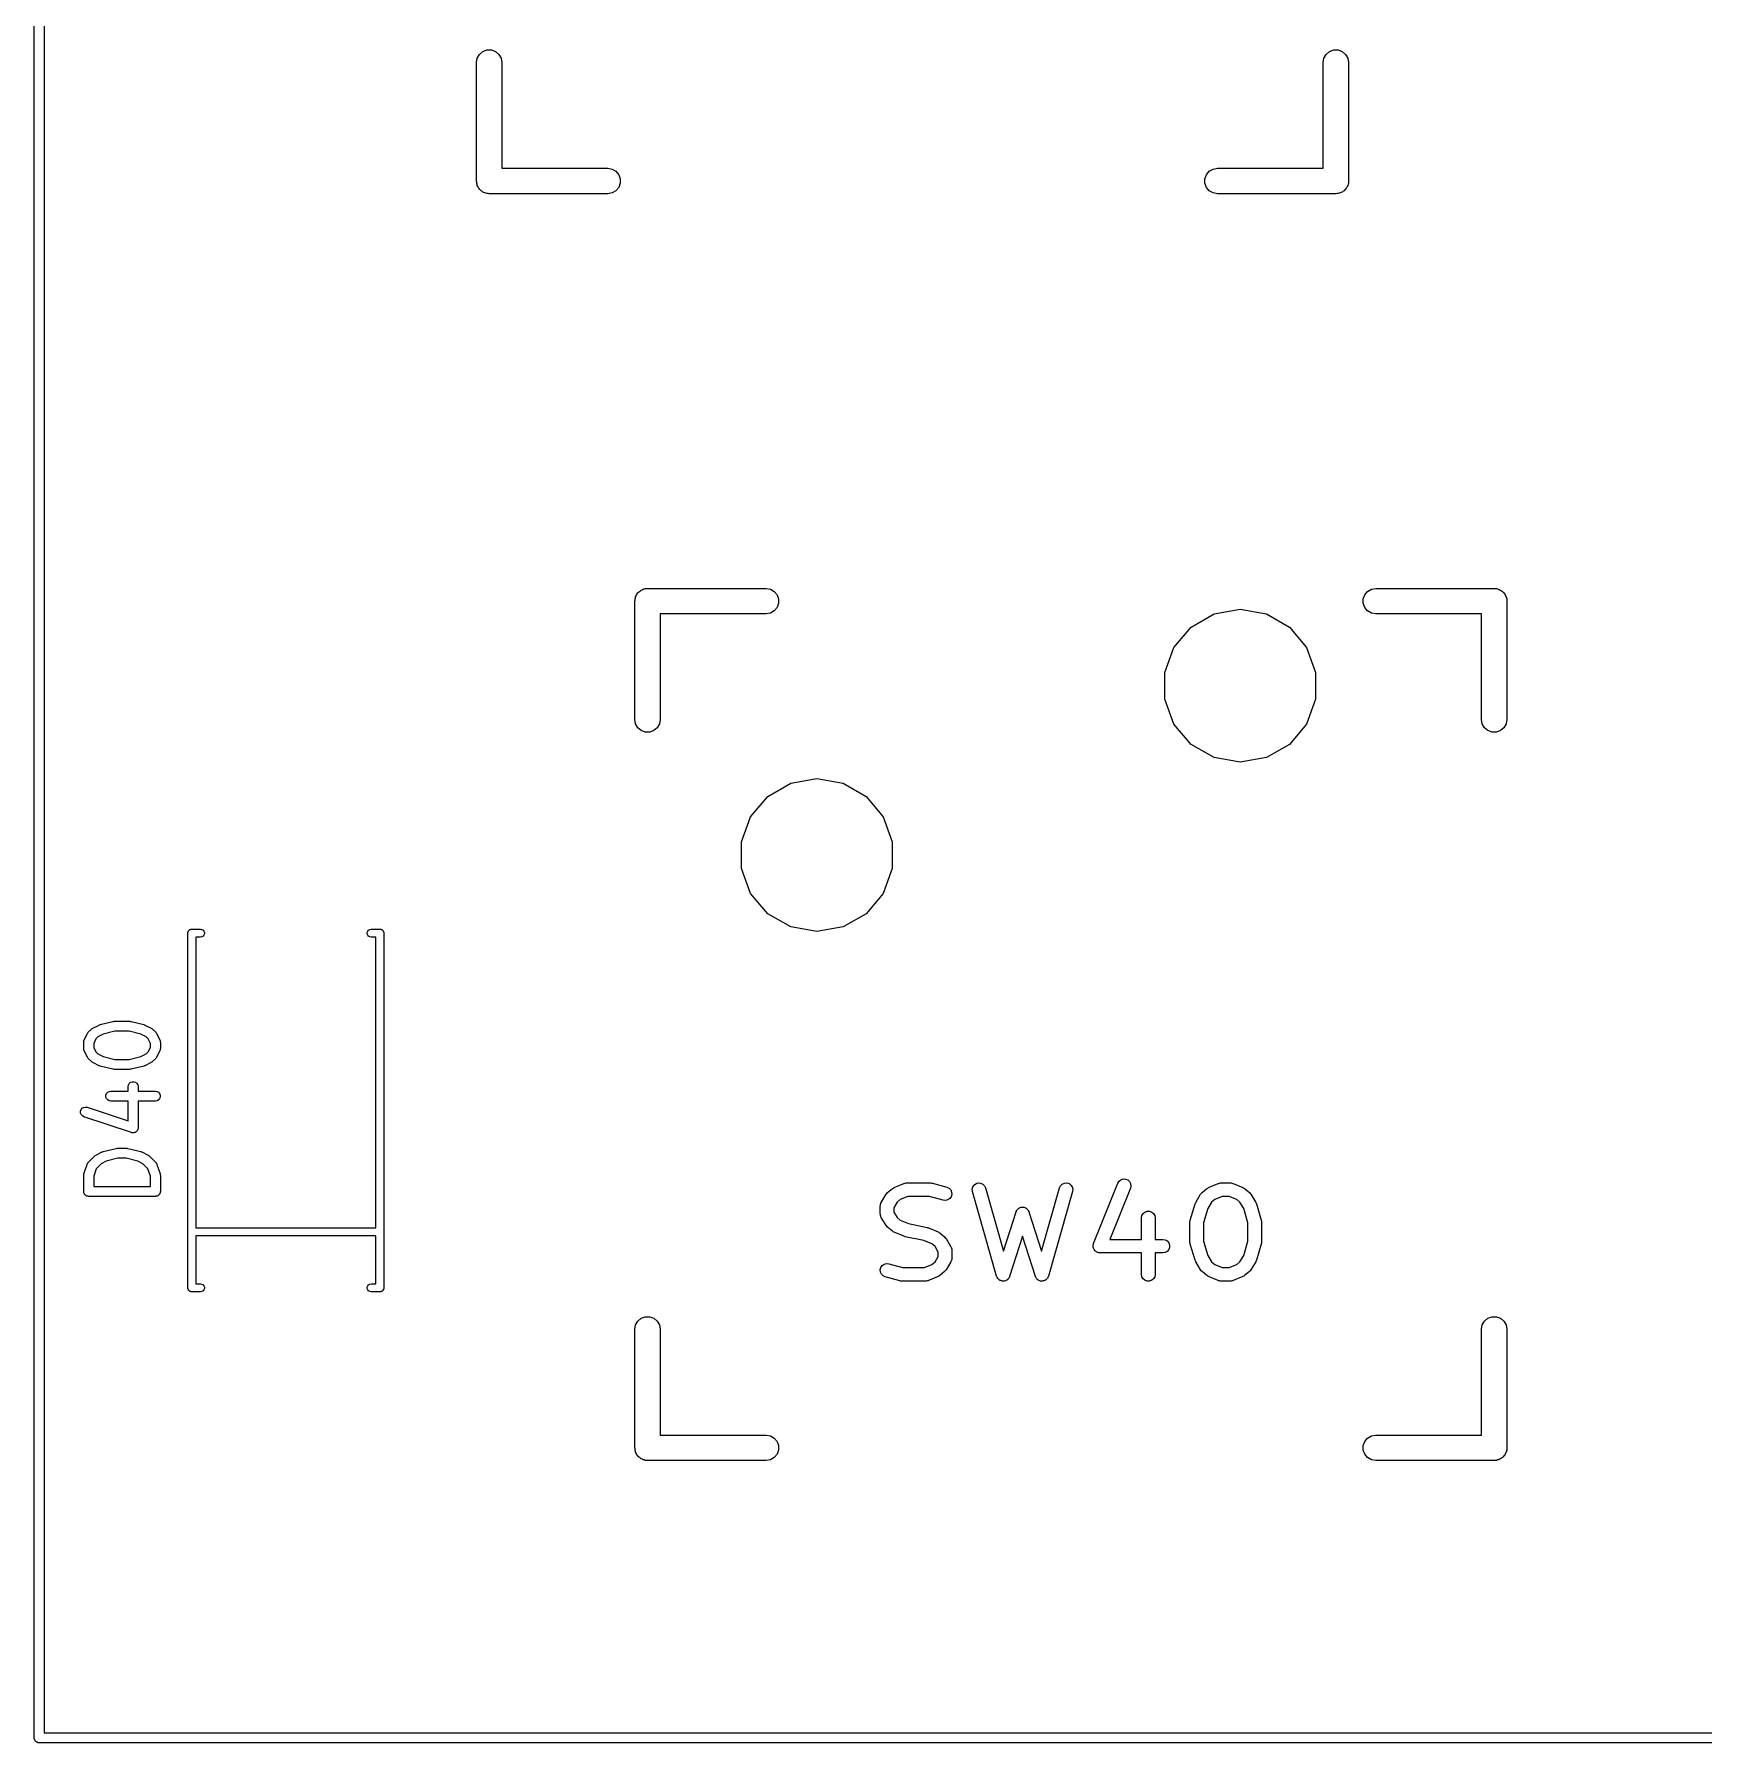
# Model space of a CAD drawing. Header units: millimetres. Extents: x 37 to 156, y -137 to -19.
# Drawn here: x 36.83 to 61.87, y -136.78 to -111.15 of the extents above; entities that cross this region are included whole.
import ezdxf

# ---------------------------------------------------------------- set-up
doc = ezdxf.new("R2010")
doc.units = ezdxf.units.MM
doc.layers.add('BLACK', color=7, linetype='Continuous')

# ---------------------------------------------------------------- blocks, each defined once
blk = doc.blocks.new('hhskb2-F.SilkS')
at = {"layer": 'BLACK'}
for p, q in [((43.471, -111.507), (43.5041, -111.45)), ((43.5041, -111.45), (43.5547, -111.407)), ((43.5547, -111.407), (43.6169, -111.384)), ((43.6169, -111.384), (43.6831, -111.384)), ((43.6831, -111.384), (43.7452, -111.407)), ((43.7452, -111.407), (43.7959, -111.45)), ((43.7959, -111.45), (43.829, -111.507)), ((56.171, -111.507), (56.2041, -111.45)), ((56.2041, -111.45), (56.2547, -111.407)), ((56.2547, -111.407), (56.3169, -111.384)), ((56.3169, -111.384), (56.3831, -111.384)), ((56.3831, -111.384), (56.4452, -111.407)), ((56.4452, -111.407), (56.4959, -111.45)), ((56.4959, -111.45), (56.529, -111.507)), ((43.4595, -111.572), (43.471, -111.507)), ((43.4595, -113.35), (43.4595, -111.572)), ((43.829, -111.507), (43.8405, -111.572)), ((43.8405, -111.572), (43.8405, -113.159)), ((56.1595, -111.572), (56.171, -111.507)), ((56.1595, -113.159), (56.1595, -111.572)), ((56.529, -111.507), (56.5405, -111.572)), ((56.5405, -111.572), (56.5405, -113.35)), ((43.8405, -113.159), (45.428, -113.159)), ((45.428, -113.159), (45.4932, -113.171)), ((45.4932, -113.171), (45.5505, -113.204)), ((45.5505, -113.204), (45.593, -113.255)), ((45.593, -113.255), (45.6156, -113.317)), ((54.3844, -113.317), (54.407, -113.255)), ((54.407, -113.255), (54.4495, -113.204)), ((54.4495, -113.204), (54.5068, -113.171)), ((54.5068, -113.171), (54.572, -113.159)), ((54.572, -113.159), (56.1595, -113.159)), ((43.4624, -113.366), (43.4595, -113.35)), ((43.4624, -113.383), (43.4624, -113.366)), ((43.4681, -113.399), (43.4624, -113.383)), ((43.471, -113.415), (43.4681, -113.399)), ((43.4793, -113.43), (43.471, -113.415)), ((43.485, -113.445), (43.4793, -113.43)), ((43.4957, -113.458), (43.485, -113.445)), ((43.5041, -113.472), (43.4957, -113.458)), ((43.5168, -113.483), (43.5041, -113.472)), ((43.5275, -113.496), (43.5168, -113.483)), ((43.542, -113.504), (43.5275, -113.496)), ((43.5547, -113.515), (43.542, -113.504)), ((43.5704, -113.521), (43.5547, -113.515)), ((43.5848, -113.529), (43.5704, -113.521)), ((43.6013, -113.532), (43.5848, -113.529)), ((43.6169, -113.538), (43.6013, -113.532)), ((45.4932, -113.529), (45.428, -113.54)), ((45.5505, -113.496), (45.4932, -113.529)), ((45.593, -113.445), (45.5505, -113.496)), ((45.6156, -113.383), (45.593, -113.445)), ((45.6156, -113.317), (45.6156, -113.383)), ((54.3844, -113.383), (54.3844, -113.317)), ((54.407, -113.445), (54.3844, -113.383)), ((54.4495, -113.496), (54.407, -113.445)), ((54.5068, -113.529), (54.4495, -113.496)), ((54.572, -113.54), (54.5068, -113.529)), ((56.3987, -113.532), (56.3831, -113.538)), ((56.4152, -113.529), (56.3987, -113.532)), ((56.4296, -113.521), (56.4152, -113.529)), ((56.4452, -113.515), (56.4296, -113.521)), ((56.458, -113.504), (56.4452, -113.515)), ((56.4725, -113.496), (56.458, -113.504)), ((56.4832, -113.483), (56.4725, -113.496)), ((56.4959, -113.472), (56.4832, -113.483)), ((56.5043, -113.458), (56.4959, -113.472)), ((56.515, -113.445), (56.5043, -113.458)), ((56.5207, -113.43), (56.515, -113.445)), ((56.529, -113.415), (56.5207, -113.43)), ((56.5319, -113.399), (56.529, -113.415)), ((56.5376, -113.383), (56.5319, -113.399)), ((56.5405, -113.35), (56.5376, -113.366)), ((56.5376, -113.366), (56.5376, -113.383)), ((43.6336, -113.538), (43.6169, -113.538)), ((43.65, -113.54), (43.6336, -113.538)), ((45.428, -113.54), (43.65, -113.54)), ((56.35, -113.54), (54.572, -113.54)), ((56.3664, -113.538), (56.35, -113.54)), ((56.3831, -113.538), (56.3664, -113.538)), ((45.8345, -119.65), (45.8374, -119.634)), ((45.8345, -121.428), (45.8345, -119.65)), ((45.8374, -119.617), (45.8431, -119.601)), ((45.8374, -119.634), (45.8374, -119.617)), ((45.8431, -119.601), (45.846, -119.585)), ((45.846, -119.585), (45.8543, -119.57)), ((45.8543, -119.57), (45.86, -119.555)), ((45.86, -119.555), (45.8707, -119.542)), ((45.8707, -119.542), (45.8791, -119.528)), ((45.8791, -119.528), (45.8918, -119.517)), ((45.8918, -119.517), (45.9025, -119.504)), ((45.9025, -119.504), (45.917, -119.496)), ((45.917, -119.496), (45.9297, -119.485)), ((45.9297, -119.485), (45.9454, -119.479)), ((45.9454, -119.479), (45.9598, -119.471)), ((45.9598, -119.471), (45.9763, -119.468)), ((45.9763, -119.468), (45.9919, -119.462)), ((45.9919, -119.462), (46.0086, -119.462)), ((46.0086, -119.462), (46.025, -119.459)), ((46.025, -119.459), (47.803, -119.459)), ((47.803, -119.459), (47.8682, -119.471)), ((47.8682, -119.471), (47.9255, -119.504)), ((47.9255, -119.504), (47.968, -119.555)), ((47.968, -119.555), (47.9906, -119.617)), ((47.9906, -119.617), (47.9906, -119.683)), ((56.7594, -119.617), (56.782, -119.555)), ((56.7594, -119.683), (56.7594, -119.617)), ((56.782, -119.555), (56.8245, -119.504)), ((56.8245, -119.504), (56.8818, -119.471)), ((56.8818, -119.471), (56.947, -119.459)), ((56.947, -119.459), (58.725, -119.459)), ((58.725, -119.459), (58.7414, -119.462)), ((58.7414, -119.462), (58.7581, -119.462)), ((58.7581, -119.462), (58.7737, -119.468)), ((58.7737, -119.468), (58.7902, -119.471)), ((58.7902, -119.471), (58.8046, -119.479)), ((58.8046, -119.479), (58.8202, -119.485)), ((58.8202, -119.485), (58.833, -119.496)), ((58.833, -119.496), (58.8475, -119.504)), ((58.8475, -119.504), (58.8582, -119.517)), ((58.8582, -119.517), (58.8709, -119.528)), ((58.8709, -119.528), (58.8793, -119.542)), ((58.8793, -119.542), (58.89, -119.555)), ((58.89, -119.555), (58.8957, -119.57)), ((58.8957, -119.57), (58.904, -119.585)), ((58.904, -119.585), (58.9069, -119.601)), ((58.9069, -119.601), (58.9126, -119.617)), ((58.9126, -119.617), (58.9126, -119.634)), ((58.9126, -119.634), (58.9155, -119.65)), ((58.9155, -119.65), (58.9155, -121.428)), ((47.803, -119.84), (46.2155, -119.84)), ((46.2155, -119.84), (46.2155, -121.428)), ((47.8682, -119.829), (47.803, -119.84)), ((47.9255, -119.796), (47.8682, -119.829)), ((47.968, -119.745), (47.9255, -119.796)), ((47.9906, -119.683), (47.968, -119.745)), ((54.1775, -120.041), (54.5226, -119.842)), ((54.5226, -119.842), (54.915, -119.773)), ((54.915, -119.773), (55.3074, -119.842)), ((55.3074, -119.842), (55.6525, -120.041)), ((56.782, -119.745), (56.7594, -119.683)), ((56.8245, -119.796), (56.782, -119.745)), ((56.8818, -119.829), (56.8245, -119.796)), ((56.947, -119.84), (56.8818, -119.829)), ((58.5345, -119.84), (56.947, -119.84)), ((58.5345, -121.428), (58.5345, -119.84)), ((53.9214, -120.346), (54.1775, -120.041)), ((55.6525, -120.041), (55.9086, -120.346)), ((53.7851, -120.721), (53.9214, -120.346)), ((55.9086, -120.346), (56.0449, -120.721)), ((53.7851, -121.119), (53.7851, -120.721)), ((56.0449, -120.721), (56.0449, -121.119)), ((53.9214, -121.494), (53.7851, -121.119)), ((56.0449, -121.119), (55.9086, -121.494)), ((45.846, -121.493), (45.8345, -121.428)), ((46.2155, -121.428), (46.204, -121.493)), ((58.546, -121.493), (58.5345, -121.428)), ((58.9155, -121.428), (58.904, -121.493)), ((45.8791, -121.55), (45.846, -121.493)), ((45.9297, -121.593), (45.8791, -121.55)), ((45.9919, -121.616), (45.9297, -121.593)), ((46.0581, -121.616), (45.9919, -121.616)), ((46.1202, -121.593), (46.0581, -121.616)), ((46.1709, -121.55), (46.1202, -121.593)), ((46.204, -121.493), (46.1709, -121.55)), ((54.1775, -121.799), (53.9214, -121.494)), ((55.9086, -121.494), (55.6525, -121.799)), ((58.5791, -121.55), (58.546, -121.493)), ((58.6297, -121.593), (58.5791, -121.55)), ((58.6919, -121.616), (58.6297, -121.593)), ((58.7581, -121.616), (58.6919, -121.616)), ((58.8202, -121.593), (58.7581, -121.616)), ((58.8709, -121.55), (58.8202, -121.593)), ((58.904, -121.493), (58.8709, -121.55)), ((54.5226, -121.998), (54.1775, -121.799)), ((55.6525, -121.799), (55.3074, -121.998)), ((54.915, -122.067), (54.5226, -121.998)), ((55.3074, -121.998), (54.915, -122.067)), ((47.8275, -122.581), (48.1726, -122.382)), ((48.1726, -122.382), (48.565, -122.313)), ((48.565, -122.313), (48.9574, -122.382)), ((48.9574, -122.382), (49.3025, -122.581)), ((47.5714, -122.886), (47.8275, -122.581)), ((49.3025, -122.581), (49.5586, -122.886)), ((47.4351, -123.261), (47.5714, -122.886)), ((49.5586, -122.886), (49.6949, -123.261)), ((47.4351, -123.659), (47.4351, -123.261)), ((49.6949, -123.261), (49.6949, -123.659)), ((47.5714, -124.034), (47.4351, -123.659)), ((49.6949, -123.659), (49.5586, -124.034)), ((47.8275, -124.339), (47.5714, -124.034)), ((49.5586, -124.034), (49.3025, -124.339)), ((48.1726, -124.538), (47.8275, -124.339)), ((48.565, -124.607), (48.1726, -124.538)), ((48.9574, -124.538), (48.565, -124.607)), ((49.3025, -124.339), (48.9574, -124.538)), ((39.13, -124.63), (39.1309, -124.625)), ((39.13, -129.95), (39.13, -124.63)), ((39.1309, -124.62), (39.1327, -124.615)), ((39.1309, -124.625), (39.1309, -124.62)), ((39.1327, -124.615), (39.1336, -124.609)), ((39.1336, -124.609), (39.1362, -124.605)), ((39.1362, -124.605), (39.138, -124.6)), ((39.138, -124.6), (39.1414, -124.596)), ((39.1414, -124.596), (39.144, -124.591)), ((39.144, -124.591), (39.1481, -124.588)), ((39.1481, -124.588), (39.1514, -124.584)), ((39.1514, -124.584), (39.156, -124.581)), ((39.156, -124.581), (39.16, -124.578)), ((39.16, -124.578), (39.1649, -124.576)), ((39.1649, -124.576), (39.1695, -124.574)), ((39.1695, -124.574), (39.1747, -124.573)), ((39.1747, -124.573), (39.1796, -124.571)), ((39.1796, -124.571), (39.1848, -124.571)), ((39.1848, -124.571), (39.19, -124.57)), ((39.19, -124.57), (39.32, -124.57)), ((39.32, -124.69), (39.25, -124.69)), ((39.25, -124.69), (39.25, -129.05)), ((39.32, -124.57), (39.3405, -124.574)), ((39.3405, -124.686), (39.32, -124.69)), ((39.3405, -124.574), (39.3586, -124.584)), ((39.3586, -124.676), (39.3405, -124.686)), ((39.3586, -124.584), (39.372, -124.6)), ((39.372, -124.66), (39.3586, -124.676)), ((39.372, -124.6), (39.3791, -124.62)), ((39.3791, -124.64), (39.372, -124.66)), ((39.3791, -124.62), (39.3791, -124.64)), ((41.8209, -124.62), (41.828, -124.6)), ((41.8209, -124.64), (41.8209, -124.62)), ((41.828, -124.66), (41.8209, -124.64)), ((41.828, -124.6), (41.8414, -124.584)), ((41.8414, -124.676), (41.828, -124.66)), ((41.8414, -124.584), (41.8595, -124.574)), ((41.8595, -124.686), (41.8414, -124.676)), ((41.8595, -124.574), (41.88, -124.57)), ((41.88, -124.69), (41.8595, -124.686)), ((41.88, -124.57), (42.01, -124.57)), ((41.95, -124.69), (41.88, -124.69)), ((41.95, -129.05), (41.95, -124.69)), ((42.01, -124.57), (42.0152, -124.571)), ((42.0152, -124.571), (42.0204, -124.571)), ((42.0204, -124.571), (42.0253, -124.573)), ((42.0253, -124.573), (42.0305, -124.574)), ((42.0305, -124.574), (42.0351, -124.576)), ((42.0351, -124.576), (42.04, -124.578)), ((42.04, -124.578), (42.044, -124.581)), ((42.044, -124.581), (42.0486, -124.584)), ((42.0486, -124.584), (42.0519, -124.588)), ((42.0519, -124.588), (42.056, -124.591)), ((42.056, -124.591), (42.0586, -124.596)), ((42.0586, -124.596), (42.062, -124.6)), ((42.062, -124.6), (42.0638, -124.605)), ((42.0638, -124.605), (42.0664, -124.609)), ((42.0664, -124.609), (42.0673, -124.615)), ((42.0673, -124.615), (42.0691, -124.62)), ((42.0691, -124.62), (42.0691, -124.625)), ((42.0691, -124.625), (42.07, -124.63)), ((42.07, -124.63), (42.07, -129.95)), ((37.637, -126.118), (37.6846, -126.07)), ((37.6846, -126.07), (37.6944, -126.063)), ((37.6944, -126.063), (37.7041, -126.056)), ((37.7041, -126.056), (37.7993, -126.009)), ((37.7993, -126.009), (37.8072, -126.006)), ((37.8072, -126.006), (37.8147, -126.003)), ((37.8147, -126.003), (38.0051, -125.955)), ((38.0051, -125.955), (38.0143, -125.955)), ((38.0143, -125.955), (38.0233, -125.953)), ((38.0233, -125.953), (38.2614, -125.953)), ((38.2614, -125.953), (38.2705, -125.955)), ((38.2705, -125.955), (38.2796, -125.955)), ((38.2796, -125.955), (38.4701, -126.003)), ((38.4701, -126.003), (38.4776, -126.006)), ((38.4776, -126.006), (38.4854, -126.009)), ((38.4854, -126.009), (38.5807, -126.056)), ((38.5807, -126.056), (38.5903, -126.063)), ((38.5903, -126.063), (38.6002, -126.07)), ((38.6002, -126.07), (38.6478, -126.118)), ((37.5674, -126.266), (37.5681, -126.262)), ((37.5674, -126.361), (37.5674, -126.266)), ((37.5679, -126.258), (37.5704, -126.249)), ((37.5681, -126.262), (37.5679, -126.258)), ((37.5704, -126.249), (37.5719, -126.241)), ((37.5719, -126.241), (37.5741, -126.237)), ((37.5741, -126.237), (37.5753, -126.233)), ((37.5753, -126.233), (37.6229, -126.137)), ((37.6229, -126.137), (37.6301, -126.128)), ((37.6301, -126.128), (37.637, -126.118)), ((37.7516, -126.215), (37.7174, -126.284)), ((37.7174, -126.284), (37.7174, -126.344)), ((37.7174, -126.344), (37.7516, -126.412)), ((37.782, -126.185), (37.7516, -126.215)), ((37.859, -126.146), (37.782, -126.185)), ((38.0326, -126.103), (37.859, -126.146)), ((38.2522, -126.103), (38.0326, -126.103)), ((38.4257, -126.146), (38.2522, -126.103)), ((38.5027, -126.185), (38.4257, -126.146)), ((38.5331, -126.215), (38.5027, -126.185)), ((38.5674, -126.284), (38.5331, -126.215)), ((38.5331, -126.412), (38.5674, -126.344)), ((38.5674, -126.344), (38.5674, -126.284)), ((38.6478, -126.118), (38.6547, -126.128)), ((38.6547, -126.128), (38.6618, -126.137)), ((38.6618, -126.137), (38.7095, -126.233)), ((38.7095, -126.233), (38.7107, -126.237)), ((38.7107, -126.237), (38.7129, -126.241)), ((38.7129, -126.241), (38.7144, -126.249)), ((38.7144, -126.249), (38.7169, -126.258)), ((38.7169, -126.258), (38.7166, -126.262)), ((38.7166, -126.262), (38.7174, -126.266)), ((38.7174, -126.266), (38.7174, -126.361)), ((37.5681, -126.366), (37.5674, -126.361)), ((37.5679, -126.37), (37.5681, -126.366)), ((37.5704, -126.378), (37.5679, -126.37)), ((37.5719, -126.387), (37.5704, -126.378)), ((37.5741, -126.391), (37.5719, -126.387)), ((37.5753, -126.395), (37.5741, -126.391)), ((37.6229, -126.49), (37.5753, -126.395)), ((37.6301, -126.5), (37.6229, -126.49)), ((37.637, -126.51), (37.6301, -126.5)), ((37.6846, -126.557), (37.637, -126.51)), ((37.6944, -126.564), (37.6846, -126.557)), ((37.7041, -126.571), (37.6944, -126.564)), ((37.7993, -126.619), (37.7041, -126.571)), ((37.7516, -126.412), (37.782, -126.443)), ((37.782, -126.443), (37.859, -126.481)), ((37.859, -126.481), (38.0326, -126.525)), ((38.0326, -126.525), (38.2522, -126.525)), ((38.2522, -126.525), (38.4257, -126.481)), ((38.4257, -126.481), (38.5027, -126.443)), ((38.5807, -126.571), (38.4854, -126.619)), ((38.5027, -126.443), (38.5331, -126.412)), ((38.5903, -126.564), (38.5807, -126.571)), ((38.6002, -126.557), (38.5903, -126.564)), ((38.6478, -126.51), (38.6002, -126.557)), ((38.6547, -126.5), (38.6478, -126.51)), ((38.6618, -126.49), (38.6547, -126.5)), ((38.7095, -126.395), (38.6618, -126.49)), ((38.7107, -126.391), (38.7095, -126.395)), ((38.7129, -126.387), (38.7107, -126.391)), ((38.7144, -126.378), (38.7129, -126.387)), ((38.7169, -126.37), (38.7144, -126.378)), ((38.7174, -126.361), (38.7166, -126.366)), ((38.7166, -126.366), (38.7169, -126.37)), ((37.8072, -126.621), (37.7993, -126.619)), ((37.8147, -126.625), (37.8072, -126.621)), ((38.0051, -126.672), (37.8147, -126.625)), ((38.0143, -126.673), (38.0051, -126.672)), ((38.0233, -126.675), (38.0143, -126.673)), ((38.2614, -126.675), (38.0233, -126.675)), ((38.2705, -126.673), (38.2614, -126.675)), ((38.2796, -126.672), (38.2705, -126.673)), ((38.4701, -126.625), (38.2796, -126.672)), ((38.4776, -126.621), (38.4701, -126.625)), ((38.4854, -126.619), (38.4776, -126.621)), ((37.9019, -127.063), (37.9108, -127.038)), ((37.9019, -127.089), (37.9019, -127.063)), ((37.9108, -127.113), (37.9019, -127.089)), ((37.9108, -127.038), (37.9275, -127.018)), ((37.9275, -127.133), (37.9108, -127.113)), ((37.9275, -127.018), (37.9501, -127.005)), ((37.9501, -127.005), (37.9757, -127.001)), ((37.9757, -127.001), (38.234, -127.001)), ((38.234, -126.933), (38.2386, -126.907)), ((38.234, -127.001), (38.234, -126.933)), ((38.2386, -126.907), (38.2516, -126.885)), ((38.2516, -126.885), (38.2715, -126.868)), ((38.2715, -126.868), (38.296, -126.859)), ((38.296, -126.859), (38.3221, -126.859)), ((38.3221, -126.859), (38.3465, -126.868)), ((38.3465, -126.868), (38.3665, -126.885)), ((38.3665, -126.885), (38.3795, -126.907)), ((38.3795, -126.907), (38.384, -126.933)), ((38.384, -126.933), (38.384, -127.001)), ((38.384, -127.001), (38.6424, -127.001)), ((38.6424, -127.001), (38.668, -127.005)), ((38.668, -127.005), (38.6906, -127.018)), ((38.6906, -127.018), (38.7073, -127.038)), ((38.7073, -127.113), (38.6906, -127.133)), ((38.7073, -127.038), (38.7162, -127.063)), ((38.7162, -127.089), (38.7073, -127.113)), ((38.7162, -127.063), (38.7162, -127.089)), ((37.5206, -127.303), (37.5288, -127.278)), ((37.5213, -127.329), (37.5206, -127.303)), ((37.5309, -127.353), (37.5213, -127.329)), ((37.5288, -127.278), (37.545, -127.258)), ((37.5481, -127.373), (37.5309, -127.353)), ((37.545, -127.258), (37.5672, -127.244)), ((37.5672, -127.244), (37.5927, -127.239)), ((37.5927, -127.239), (37.6185, -127.243)), ((37.6185, -127.243), (38.234, -127.448)), ((37.9501, -127.146), (37.9275, -127.133)), ((37.9757, -127.151), (37.9501, -127.146)), ((38.234, -127.151), (37.9757, -127.151)), ((38.234, -127.448), (38.234, -127.151)), ((38.6424, -127.151), (38.384, -127.151)), ((38.384, -127.151), (38.384, -127.552)), ((38.668, -127.146), (38.6424, -127.151)), ((38.6906, -127.133), (38.668, -127.146)), ((37.571, -127.385), (37.5481, -127.373)), ((38.2853, -127.623), (37.571, -127.385)), ((38.2908, -127.624), (38.2853, -127.623)), ((38.296, -127.626), (38.2908, -127.624)), ((38.3036, -127.626), (38.296, -127.626)), ((38.3111, -127.627), (38.3036, -127.626)), ((38.3165, -127.626), (38.3111, -127.627)), ((38.3221, -127.626), (38.3165, -127.626)), ((38.3292, -127.623), (38.3221, -127.626)), ((38.3366, -127.622), (38.3292, -127.623)), ((38.3413, -127.619), (38.3366, -127.622)), ((38.3465, -127.617), (38.3413, -127.619)), ((38.3524, -127.612), (38.3465, -127.617)), ((38.3588, -127.608), (38.3524, -127.612)), ((38.3623, -127.604), (38.3588, -127.608)), ((38.3665, -127.6), (38.3623, -127.604)), ((38.3703, -127.594), (38.3665, -127.6)), ((38.375, -127.588), (38.3703, -127.594)), ((38.3768, -127.582), (38.375, -127.588)), ((38.3795, -127.578), (38.3768, -127.582)), ((38.3808, -127.57), (38.3795, -127.578)), ((38.3832, -127.563), (38.3808, -127.57)), ((38.384, -127.552), (38.3831, -127.557)), ((38.3831, -127.557), (38.3832, -127.563)), ((37.8623, -127.908), (38.0528, -127.86)), ((38.0528, -127.86), (38.0619, -127.859)), ((38.0619, -127.859), (38.071, -127.858)), ((38.071, -127.858), (38.2138, -127.858)), ((38.2138, -127.858), (38.2228, -127.859)), ((38.2228, -127.859), (38.232, -127.86)), ((38.232, -127.86), (38.4225, -127.908)), ((37.5712, -128.242), (37.6188, -128.1)), ((37.6188, -128.1), (37.6209, -128.096)), ((37.6209, -128.096), (37.622, -128.092)), ((37.622, -128.092), (37.6271, -128.084)), ((37.6271, -128.084), (37.6313, -128.077)), ((37.6313, -128.077), (37.6345, -128.074)), ((37.6345, -128.074), (37.637, -128.07)), ((37.637, -128.07), (37.7322, -127.975)), ((37.7322, -127.975), (37.742, -127.968)), ((37.742, -127.968), (37.7517, -127.961)), ((37.7517, -127.961), (37.8469, -127.913)), ((37.8297, -128.09), (37.7556, -128.164)), ((37.9067, -128.051), (37.8297, -128.09)), ((37.8469, -127.913), (37.8548, -127.911)), ((37.8548, -127.911), (37.8623, -127.908)), ((38.0802, -128.008), (37.9067, -128.051)), ((38.2046, -128.008), (38.0802, -128.008)), ((38.3781, -128.051), (38.2046, -128.008)), ((38.4551, -128.09), (38.3781, -128.051)), ((38.4225, -127.908), (38.43, -127.911)), ((38.43, -127.911), (38.4378, -127.913)), ((38.4378, -127.913), (38.5331, -127.961)), ((38.5292, -128.164), (38.4551, -128.09)), ((38.5331, -127.961), (38.5427, -127.968)), ((38.5427, -127.968), (38.5526, -127.975)), ((38.5526, -127.975), (38.6478, -128.07)), ((38.6478, -128.07), (38.6503, -128.074)), ((38.6503, -128.074), (38.6535, -128.077)), ((38.6535, -128.077), (38.6577, -128.084)), ((38.6577, -128.084), (38.6627, -128.092)), ((38.6627, -128.092), (38.6639, -128.096)), ((38.6639, -128.096), (38.6659, -128.1)), ((38.6659, -128.1), (38.7135, -128.242)), ((37.5674, -128.266), (37.5695, -128.254)), ((37.5674, -128.504), (37.5674, -128.266)), ((37.5695, -128.254), (37.5712, -128.242)), ((37.7556, -128.164), (37.7174, -128.278)), ((37.7174, -128.278), (37.7174, -128.429)), ((38.5674, -128.278), (38.5292, -128.164)), ((38.5674, -128.429), (38.5674, -128.278)), ((38.7135, -128.242), (38.7153, -128.254)), ((38.7153, -128.254), (38.7174, -128.266)), ((38.7174, -128.266), (38.7174, -128.504)), ((49.7234, -128.446), (49.8685, -128.386)), ((49.8685, -128.386), (49.8708, -128.385)), ((49.8708, -128.385), (49.8728, -128.384)), ((49.8728, -128.384), (49.8879, -128.381)), ((49.8879, -128.381), (49.9029, -128.378)), ((49.9029, -128.378), (49.9053, -128.378)), ((49.9053, -128.378), (49.9076, -128.378)), ((49.9076, -128.378), (50.2704, -128.378)), ((50.2704, -128.378), (50.284, -128.38)), ((50.284, -128.38), (50.2976, -128.382)), ((50.2976, -128.382), (50.5153, -128.442)), ((50.9231, -128.409), (50.9517, -128.388)), ((50.9517, -128.388), (50.9856, -128.378)), ((50.9856, -128.378), (51.0208, -128.381)), ((51.0208, -128.381), (51.053, -128.395)), ((51.053, -128.395), (51.0784, -128.42)), ((52.2202, -128.42), (52.2455, -128.395)), ((52.2455, -128.395), (52.2778, -128.381)), ((52.2778, -128.381), (52.313, -128.378)), ((52.313, -128.378), (52.3469, -128.388)), ((52.3469, -128.388), (52.3754, -128.409)), ((52.7161, -129.288), (53.079, -128.381)), ((53.079, -128.381), (53.0975, -128.351)), ((53.0975, -128.351), (53.1253, -128.33)), ((53.1253, -128.33), (53.1588, -128.318)), ((53.1588, -128.318), (53.1941, -128.32)), ((53.1941, -128.32), (53.2268, -128.333)), ((53.2268, -128.333), (53.2531, -128.356)), ((53.2531, -128.356), (53.2698, -128.387)), ((53.2698, -128.387), (53.2748, -128.422)), ((54.4405, -128.446), (54.5856, -128.386)), ((54.5856, -128.386), (54.5879, -128.385)), ((54.5879, -128.385), (54.59, -128.384)), ((54.59, -128.384), (54.6051, -128.381)), ((54.6051, -128.381), (54.6201, -128.378)), ((54.6201, -128.378), (54.6224, -128.378)), ((54.6224, -128.378), (54.6247, -128.378)), ((54.6247, -128.378), (54.7699, -128.378)), ((54.7699, -128.378), (54.7722, -128.378)), ((54.7722, -128.378), (54.7745, -128.378)), ((54.7745, -128.378), (54.7895, -128.381)), ((54.7895, -128.381), (54.8046, -128.384)), ((54.8046, -128.384), (54.8066, -128.385)), ((54.8066, -128.385), (54.8089, -128.386)), ((54.8089, -128.386), (54.9541, -128.446)), ((37.5685, -128.511), (37.5674, -128.504)), ((37.5685, -128.517), (37.5685, -128.511)), ((37.5708, -128.523), (37.5685, -128.517)), ((37.5719, -128.53), (37.5708, -128.523)), ((37.5752, -128.536), (37.5719, -128.53)), ((37.5774, -128.542), (37.5752, -128.536)), ((37.5816, -128.547), (37.5774, -128.542)), ((37.5849, -128.552), (37.5816, -128.547)), ((37.59, -128.557), (37.5849, -128.552)), ((37.5942, -128.562), (37.59, -128.557)), ((37.5999, -128.565), (37.5942, -128.562)), ((37.6049, -128.569), (37.5999, -128.565)), ((37.611, -128.571), (37.6049, -128.569)), ((37.6167, -128.575), (37.611, -128.571)), ((37.6232, -128.576), (37.6167, -128.575)), ((37.6294, -128.578), (37.6232, -128.576)), ((37.6359, -128.578), (37.6294, -128.578)), ((37.6424, -128.579), (37.6359, -128.578)), ((38.6424, -128.579), (37.6424, -128.579)), ((37.7174, -128.429), (38.5674, -128.429)), ((38.6488, -128.578), (38.6424, -128.579)), ((38.6554, -128.578), (38.6488, -128.578)), ((38.6616, -128.576), (38.6554, -128.578)), ((38.668, -128.575), (38.6616, -128.576)), ((38.6737, -128.571), (38.668, -128.575)), ((38.6799, -128.569), (38.6737, -128.571)), ((38.6849, -128.565), (38.6799, -128.569)), ((38.6906, -128.562), (38.6849, -128.565)), ((38.6948, -128.557), (38.6906, -128.562)), ((38.6998, -128.552), (38.6948, -128.557)), ((38.7031, -128.547), (38.6998, -128.552)), ((38.7073, -128.542), (38.7031, -128.547)), ((38.7096, -128.536), (38.7073, -128.542)), ((38.7129, -128.53), (38.7096, -128.536)), ((38.714, -128.523), (38.7129, -128.53)), ((38.7162, -128.517), (38.714, -128.523)), ((38.7174, -128.504), (38.7162, -128.511)), ((38.7162, -128.511), (38.7162, -128.517)), ((49.5302, -128.669), (49.6027, -128.548)), ((49.6027, -128.548), (49.6138, -128.535)), ((49.6138, -128.535), (49.6248, -128.522)), ((49.6248, -128.522), (49.6974, -128.462)), ((49.6974, -128.462), (49.7106, -128.454)), ((49.7106, -128.454), (49.7234, -128.446)), ((49.8157, -128.628), (49.7681, -128.668)), ((49.9279, -128.581), (49.8157, -128.628)), ((50.2566, -128.581), (49.9279, -128.581)), ((50.4609, -128.638), (50.2566, -128.581)), ((50.4961, -128.641), (50.4609, -128.638)), ((50.5302, -128.632), (50.4961, -128.641)), ((50.5153, -128.442), (50.5472, -128.457)), ((50.5593, -128.612), (50.5302, -128.632)), ((50.5472, -128.457), (50.5719, -128.482)), ((50.5798, -128.584), (50.5593, -128.612)), ((50.5719, -128.482), (50.5865, -128.515)), ((50.5893, -128.55), (50.5798, -128.584)), ((50.5865, -128.515), (50.5893, -128.55)), ((50.8948, -128.472), (50.9034, -128.438)), ((50.8985, -128.507), (50.8948, -128.472)), ((51.2613, -129.777), (50.8985, -128.507)), ((50.9034, -128.438), (50.9231, -128.409)), ((51.0784, -128.42), (51.0938, -128.452)), ((51.0938, -128.452), (51.3645, -129.399)), ((51.9341, -129.399), (52.2047, -128.452)), ((52.4001, -128.507), (52.0373, -129.777)), ((52.2047, -128.452), (52.2202, -128.42)), ((52.3754, -128.409), (52.3952, -128.438)), ((52.3952, -128.438), (52.4038, -128.472)), ((52.4038, -128.472), (52.4001, -128.507)), ((53.2676, -128.457), (52.9605, -129.225)), ((53.2748, -128.422), (53.2676, -128.457)), ((54.2473, -128.669), (54.3199, -128.548)), ((54.3199, -128.548), (54.331, -128.535)), ((54.331, -128.535), (54.342, -128.522)), ((54.342, -128.522), (54.4145, -128.462)), ((54.4145, -128.462), (54.4277, -128.454)), ((54.4277, -128.454), (54.4405, -128.446)), ((54.5328, -128.628), (54.4853, -128.668)), ((54.645, -128.581), (54.5328, -128.628)), ((54.7495, -128.581), (54.645, -128.581)), ((54.8618, -128.628), (54.7495, -128.581)), ((54.9093, -128.668), (54.8618, -128.628)), ((54.9541, -128.446), (54.9669, -128.454)), ((54.9669, -128.454), (54.98, -128.462)), ((54.98, -128.462), (55.0526, -128.522)), ((55.0526, -128.522), (55.0636, -128.535)), ((55.0636, -128.535), (55.0747, -128.548)), ((55.0747, -128.548), (55.1473, -128.669)), ((49.5157, -128.721), (49.5174, -128.712)), ((49.5157, -128.842), (49.5157, -128.721)), ((49.5174, -128.852), (49.5157, -128.842)), ((49.5174, -128.712), (49.5175, -128.702)), ((49.5175, -128.862), (49.5174, -128.852)), ((49.5175, -128.702), (49.5204, -128.695)), ((49.5204, -128.869), (49.5175, -128.862)), ((49.5204, -128.695), (49.5218, -128.687)), ((49.5218, -128.877), (49.5204, -128.869)), ((49.5218, -128.687), (49.5267, -128.678)), ((49.5267, -128.886), (49.5218, -128.877)), ((49.5267, -128.678), (49.5302, -128.669)), ((49.5302, -128.895), (49.5267, -128.886)), ((49.6027, -129.016), (49.5302, -128.895)), ((49.7681, -128.668), (49.7189, -128.75)), ((49.7189, -128.75), (49.7189, -128.814)), ((49.7189, -128.814), (49.7681, -128.896)), ((49.7681, -128.896), (49.8157, -128.936)), ((51.3645, -129.399), (51.5525, -128.811)), ((51.5525, -128.811), (51.5544, -128.808)), ((51.5544, -128.808), (51.5553, -128.804)), ((51.5553, -128.804), (51.5626, -128.792)), ((51.5626, -128.792), (51.5689, -128.78)), ((51.5689, -128.78), (51.5719, -128.777)), ((51.5719, -128.777), (51.5741, -128.774)), ((51.5741, -128.774), (51.5849, -128.766)), ((51.5849, -128.766), (51.5951, -128.756)), ((51.5951, -128.756), (51.5988, -128.755)), ((51.5988, -128.755), (51.602, -128.752)), ((51.602, -128.752), (51.615, -128.748)), ((51.615, -128.748), (51.6277, -128.743)), ((51.6277, -128.743), (51.6318, -128.743)), ((51.6318, -128.743), (51.6356, -128.742)), ((51.6356, -128.742), (51.6493, -128.742)), ((51.6493, -128.742), (51.663, -128.742)), ((51.663, -128.742), (51.6668, -128.743)), ((51.6668, -128.743), (51.6709, -128.743)), ((51.6709, -128.743), (51.6835, -128.748)), ((51.6835, -128.748), (51.6966, -128.752)), ((51.6966, -128.752), (51.6998, -128.755)), ((51.6998, -128.755), (51.7035, -128.756)), ((51.7035, -128.756), (51.7137, -128.766)), ((51.7137, -128.766), (51.7245, -128.774)), ((51.7245, -128.774), (51.7266, -128.777)), ((51.7266, -128.777), (51.7296, -128.78)), ((51.7296, -128.78), (51.736, -128.792)), ((51.736, -128.792), (51.7433, -128.804)), ((51.7433, -128.804), (51.7442, -128.808)), ((51.7442, -128.808), (51.7461, -128.811)), ((51.7461, -128.811), (51.9341, -129.399)), ((53.4345, -128.903), (53.4407, -128.868)), ((53.4345, -129.225), (53.4345, -128.903)), ((53.4407, -128.868), (53.4583, -128.838)), ((53.4583, -128.838), (53.4853, -128.815)), ((53.4853, -128.815), (53.5185, -128.803)), ((53.5185, -128.803), (53.5538, -128.803)), ((53.5538, -128.803), (53.5869, -128.815)), ((53.5869, -128.815), (53.614, -128.838)), ((53.614, -128.838), (53.6316, -128.868)), ((53.6316, -128.868), (53.6377, -128.903)), ((53.6377, -128.903), (53.6377, -129.225)), ((54.1645, -128.934), (54.2371, -128.692)), ((54.2371, -128.692), (54.2428, -128.681)), ((54.2428, -128.681), (54.2473, -128.669)), ((54.4281, -128.763), (54.3635, -128.978)), ((54.4853, -128.668), (54.4281, -128.763)), ((54.9665, -128.763), (54.9093, -128.668)), ((55.0311, -128.978), (54.9665, -128.763)), ((55.1473, -128.669), (55.1518, -128.681)), ((55.1518, -128.681), (55.1575, -128.692)), ((55.1575, -128.692), (55.23, -128.934)), ((39.25, -129.05), (41.95, -129.05)), ((49.6139, -129.028), (49.6027, -129.016)), ((49.6248, -129.041), (49.6139, -129.028)), ((49.6974, -129.102), (49.6248, -129.041)), ((49.7106, -129.109), (49.6974, -129.102)), ((49.7234, -129.118), (49.7106, -129.109)), ((49.8685, -129.178), (49.7234, -129.118)), ((49.8157, -128.936), (49.9377, -128.987)), ((49.9377, -128.987), (50.2186, -129.045)), ((50.2186, -129.045), (50.2275, -129.049)), ((50.2275, -129.049), (50.2369, -129.051)), ((50.2369, -129.051), (50.3821, -129.111)), ((50.3821, -129.111), (50.3949, -129.12)), ((50.3949, -129.12), (50.408, -129.127)), ((50.408, -129.127), (50.4806, -129.188)), ((54.1603, -128.963), (54.1628, -128.949)), ((54.1603, -129.266), (54.1603, -128.963)), ((54.1628, -128.949), (54.1645, -128.934)), ((54.3635, -128.978), (54.3635, -129.251)), ((55.0311, -129.251), (55.0311, -128.978)), ((55.23, -128.934), (55.2318, -128.949)), ((55.2318, -128.949), (55.2343, -128.963)), ((55.2343, -128.963), (55.2343, -129.266)), ((41.95, -129.17), (39.25, -129.17)), ((39.25, -129.17), (39.25, -129.89)), ((41.95, -129.89), (41.95, -129.17)), ((49.8779, -129.18), (49.8685, -129.178)), ((49.8868, -129.184), (49.8779, -129.18)), ((50.1677, -129.242), (49.8868, -129.184)), ((50.2898, -129.293), (50.1677, -129.242)), ((50.3373, -129.333), (50.2898, -129.293)), ((50.3865, -129.415), (50.3373, -129.333)), ((50.3865, -129.479), (50.3865, -129.415)), ((50.4806, -129.188), (50.4916, -129.201)), ((50.4916, -129.201), (50.5027, -129.213)), ((50.5027, -129.213), (50.5753, -129.334)), ((50.5753, -129.334), (50.5787, -129.343)), ((50.5787, -129.343), (50.5836, -129.352)), ((50.5836, -129.352), (50.585, -129.36)), ((50.585, -129.36), (50.5879, -129.367)), ((50.5879, -129.367), (50.5881, -129.377)), ((50.5881, -129.377), (50.5897, -129.387)), ((50.5897, -129.387), (50.5897, -129.508)), ((51.6493, -129.176), (51.4558, -129.78)), ((51.8428, -129.78), (51.6493, -129.176)), ((52.7089, -129.323), (52.7104, -129.316)), ((52.7104, -129.333), (52.7089, -129.323)), ((52.7104, -129.309), (52.714, -129.299)), ((52.7104, -129.316), (52.7104, -129.309)), ((52.7104, -129.344), (52.7104, -129.333)), ((52.7129, -129.351), (52.7104, -129.344)), ((52.7139, -129.358), (52.7129, -129.351)), ((52.7189, -129.367), (52.7139, -129.358)), ((52.714, -129.299), (52.7161, -129.288)), ((52.7224, -129.377), (52.7189, -129.367)), ((52.7271, -129.383), (52.7224, -129.377)), ((52.7306, -129.389), (52.7271, -129.383)), ((52.7384, -129.396), (52.7306, -129.389)), ((52.7451, -129.404), (52.7384, -129.396)), ((52.7514, -129.408), (52.7451, -129.404)), ((52.7569, -129.413), (52.7514, -129.408)), ((52.7666, -129.416), (52.7569, -129.413)), ((52.7757, -129.422), (52.7666, -129.416)), ((52.9605, -129.225), (53.4345, -129.225)), ((53.6377, -129.225), (53.7539, -129.225)), ((53.7539, -129.225), (53.7886, -129.231)), ((53.7886, -129.231), (53.8192, -129.248)), ((53.8192, -129.404), (53.7886, -129.422)), ((53.8192, -129.248), (53.8418, -129.275)), ((53.8418, -129.377), (53.8192, -129.404)), ((53.8418, -129.275), (53.8539, -129.309)), ((53.8539, -129.344), (53.8418, -129.377)), ((53.8539, -129.309), (53.8539, -129.344)), ((54.1628, -129.28), (54.1603, -129.266)), ((54.1645, -129.295), (54.1628, -129.28)), ((54.2371, -129.537), (54.1645, -129.295)), ((54.3635, -129.251), (54.4281, -129.466)), ((54.9665, -129.466), (55.0311, -129.251)), ((55.23, -129.295), (55.1575, -129.537)), ((55.2318, -129.28), (55.23, -129.295)), ((55.2343, -129.266), (55.2318, -129.28)), ((49.5162, -129.679), (49.5256, -129.645)), ((49.5256, -129.645), (49.5461, -129.617)), ((49.5461, -129.617), (49.5752, -129.597)), ((49.5752, -129.597), (49.6094, -129.588)), ((49.6094, -129.588), (49.6445, -129.591)), ((49.6445, -129.591), (49.8488, -129.648)), ((49.8488, -129.648), (50.1775, -129.648)), ((50.1775, -129.648), (50.2898, -129.601)), ((50.2898, -129.601), (50.3373, -129.562)), ((50.3373, -129.562), (50.3865, -129.479)), ((50.5753, -129.56), (50.5027, -129.681)), ((50.5787, -129.551), (50.5753, -129.56)), ((50.5836, -129.542), (50.5787, -129.551)), ((50.585, -129.534), (50.5836, -129.542)), ((50.5879, -129.527), (50.585, -129.534)), ((50.5881, -129.517), (50.5879, -129.527)), ((50.5897, -129.508), (50.5881, -129.517)), ((52.7829, -129.423), (52.7757, -129.422)), ((52.7896, -129.426), (52.7829, -129.423)), ((52.8001, -129.426), (52.7896, -129.426)), ((52.8104, -129.428), (52.8001, -129.426)), ((53.4345, -129.428), (52.8104, -129.428)), ((53.4345, -129.75), (53.4345, -129.428)), ((53.7539, -129.428), (53.6377, -129.428)), ((53.6377, -129.428), (53.6377, -129.75)), ((53.7886, -129.422), (53.7539, -129.428)), ((54.2428, -129.548), (54.2371, -129.537)), ((54.2473, -129.56), (54.2428, -129.548)), ((54.3199, -129.681), (54.2473, -129.56)), ((54.4281, -129.466), (54.4853, -129.562)), ((54.4853, -129.562), (54.5328, -129.601)), ((54.5328, -129.601), (54.645, -129.648)), ((54.645, -129.648), (54.7495, -129.648)), ((54.7495, -129.648), (54.8618, -129.601)), ((54.8618, -129.601), (54.9093, -129.562)), ((54.9093, -129.562), (54.9665, -129.466)), ((55.1473, -129.56), (55.0747, -129.681)), ((55.1518, -129.548), (55.1473, -129.56)), ((55.1575, -129.537), (55.1518, -129.548)), ((39.25, -129.89), (39.32, -129.89)), ((39.32, -129.89), (39.3405, -129.894)), ((39.3405, -129.894), (39.3586, -129.904)), ((39.3586, -129.904), (39.372, -129.92)), ((39.372, -129.92), (39.3791, -129.94)), ((41.8209, -129.94), (41.828, -129.92)), ((41.828, -129.92), (41.8414, -129.904)), ((41.8414, -129.904), (41.8595, -129.894)), ((41.8595, -129.894), (41.88, -129.89)), ((41.88, -129.89), (41.95, -129.89)), ((49.5189, -129.714), (49.5162, -129.679)), ((49.5335, -129.747), (49.5189, -129.714)), ((49.5583, -129.772), (49.5335, -129.747)), ((49.5901, -129.787), (49.5583, -129.772)), ((49.8078, -129.847), (49.5901, -129.787)), ((49.8215, -129.849), (49.8078, -129.847)), ((49.835, -129.851), (49.8215, -129.849)), ((50.1979, -129.851), (49.835, -129.851)), ((50.2002, -129.851), (50.1979, -129.851)), ((50.2025, -129.851), (50.2002, -129.851)), ((50.2175, -129.848), (50.2025, -129.851)), ((50.2326, -129.845), (50.2175, -129.848)), ((50.2346, -129.844), (50.2326, -129.845)), ((50.2369, -129.843), (50.2346, -129.844)), ((50.3821, -129.783), (50.2369, -129.843)), ((50.3949, -129.775), (50.3821, -129.783)), ((50.408, -129.767), (50.3949, -129.775)), ((50.4806, -129.707), (50.408, -129.767)), ((50.4916, -129.694), (50.4806, -129.707)), ((50.5027, -129.681), (50.4916, -129.694)), ((51.2638, -129.783), (51.2613, -129.777)), ((51.265, -129.788), (51.2638, -129.783)), ((51.2714, -129.798), (51.265, -129.788)), ((51.2767, -129.809), (51.2714, -129.798)), ((51.2808, -129.813), (51.2767, -129.809)), ((51.2838, -129.818), (51.2808, -129.813)), ((51.2934, -129.825), (51.2838, -129.818)), ((51.3021, -129.834), (51.2934, -129.825)), ((51.3072, -129.836), (51.3021, -129.834)), ((51.3117, -129.839), (51.3072, -129.836)), ((51.3233, -129.843), (51.3117, -129.839)), ((51.3343, -129.848), (51.3233, -129.843)), ((51.3399, -129.848), (51.3343, -129.848)), ((51.3453, -129.85), (51.3399, -129.848)), ((51.3574, -129.85), (51.3453, -129.85)), ((51.3695, -129.851), (51.3574, -129.85)), ((51.3749, -129.849), (51.3695, -129.851)), ((51.3806, -129.849), (51.3749, -129.849)), ((51.3918, -129.844), (51.3806, -129.849)), ((51.4035, -129.841), (51.3918, -129.844)), ((51.408, -129.838), (51.4035, -129.841)), ((51.4132, -129.835), (51.408, -129.838)), ((51.4222, -129.827), (51.4132, -129.835)), ((51.432, -129.82), (51.4222, -129.827)), ((51.4352, -129.816), (51.432, -129.82)), ((51.4393, -129.812), (51.4352, -129.816)), ((51.445, -129.801), (51.4393, -129.812)), ((51.4518, -129.791), (51.445, -129.801)), ((51.4531, -129.785), (51.4518, -129.791)), ((51.4558, -129.78), (51.4531, -129.785)), ((51.8454, -129.785), (51.8428, -129.78)), ((51.8468, -129.791), (51.8454, -129.785)), ((51.8536, -129.801), (51.8468, -129.791)), ((51.8592, -129.812), (51.8536, -129.801)), ((51.8634, -129.816), (51.8592, -129.812)), ((51.8666, -129.82), (51.8634, -129.816)), ((51.8764, -129.827), (51.8666, -129.82)), ((51.8853, -129.835), (51.8764, -129.827)), ((51.8906, -129.838), (51.8853, -129.835)), ((51.8951, -129.841), (51.8906, -129.838)), ((51.9068, -129.844), (51.8951, -129.841)), ((51.918, -129.849), (51.9068, -129.844)), ((51.9236, -129.849), (51.918, -129.849)), ((51.929, -129.851), (51.9236, -129.849)), ((51.9411, -129.85), (51.929, -129.851)), ((51.9533, -129.85), (51.9411, -129.85)), ((51.9586, -129.848), (51.9533, -129.85)), ((51.9642, -129.848), (51.9586, -129.848)), ((51.9753, -129.843), (51.9642, -129.848)), ((51.9869, -129.839), (51.9753, -129.843)), ((51.9913, -129.836), (51.9869, -129.839)), ((51.9965, -129.834), (51.9913, -129.836)), ((52.0052, -129.825), (51.9965, -129.834)), ((52.0148, -129.818), (52.0052, -129.825)), ((52.0178, -129.813), (52.0148, -129.818)), ((52.0218, -129.809), (52.0178, -129.813)), ((52.0271, -129.798), (52.0218, -129.809)), ((52.0336, -129.788), (52.0271, -129.798)), ((52.0348, -129.783), (52.0336, -129.788)), ((52.0373, -129.777), (52.0348, -129.783)), ((53.4407, -129.784), (53.4345, -129.75)), ((53.4583, -129.815), (53.4407, -129.784)), ((53.4853, -129.838), (53.4583, -129.815)), ((53.5185, -129.85), (53.4853, -129.838)), ((53.5538, -129.85), (53.5185, -129.85)), ((53.5869, -129.838), (53.5538, -129.85)), ((53.614, -129.815), (53.5869, -129.838)), ((53.6316, -129.784), (53.614, -129.815)), ((53.6377, -129.75), (53.6316, -129.784)), ((54.331, -129.694), (54.3199, -129.681)), ((54.342, -129.707), (54.331, -129.694)), ((54.4145, -129.767), (54.342, -129.707)), ((54.4277, -129.775), (54.4145, -129.767)), ((54.4405, -129.783), (54.4277, -129.775)), ((54.5856, -129.843), (54.4405, -129.783)), ((54.5879, -129.844), (54.5856, -129.843)), ((54.59, -129.845), (54.5879, -129.844)), ((54.6051, -129.848), (54.59, -129.845)), ((54.6201, -129.851), (54.6051, -129.848)), ((54.6224, -129.851), (54.6201, -129.851)), ((54.6247, -129.851), (54.6224, -129.851)), ((54.7699, -129.851), (54.6247, -129.851)), ((54.7722, -129.851), (54.7699, -129.851)), ((54.7745, -129.851), (54.7722, -129.851)), ((54.7895, -129.848), (54.7745, -129.851)), ((54.8046, -129.845), (54.7895, -129.848)), ((54.8066, -129.844), (54.8046, -129.845)), ((54.8089, -129.843), (54.8066, -129.844)), ((54.9541, -129.783), (54.8089, -129.843)), ((54.9669, -129.775), (54.9541, -129.783)), ((54.98, -129.767), (54.9669, -129.775)), ((55.0526, -129.707), (54.98, -129.767)), ((55.0636, -129.694), (55.0526, -129.707)), ((55.0747, -129.681), (55.0636, -129.694)), ((39.1309, -129.955), (39.13, -129.95)), ((39.1309, -129.96), (39.1309, -129.955)), ((39.1327, -129.965), (39.1309, -129.96)), ((39.1336, -129.971), (39.1327, -129.965)), ((39.1362, -129.975), (39.1336, -129.971)), ((39.138, -129.98), (39.1362, -129.975)), ((39.1414, -129.984), (39.138, -129.98)), ((39.144, -129.989), (39.1414, -129.984)), ((39.1481, -129.992), (39.144, -129.989)), ((39.1514, -129.996), (39.1481, -129.992)), ((39.156, -129.999), (39.1514, -129.996)), ((39.16, -130.002), (39.156, -129.999)), ((39.1649, -130.004), (39.16, -130.002)), ((39.1695, -130.006), (39.1649, -130.004)), ((39.1747, -130.007), (39.1695, -130.006)), ((39.1796, -130.009), (39.1747, -130.007)), ((39.1848, -130.009), (39.1796, -130.009)), ((39.19, -130.01), (39.1848, -130.009)), ((39.32, -130.01), (39.19, -130.01)), ((39.3405, -130.006), (39.32, -130.01)), ((39.3586, -129.996), (39.3405, -130.006)), ((39.372, -129.98), (39.3586, -129.996)), ((39.3791, -129.96), (39.372, -129.98)), ((39.3791, -129.94), (39.3791, -129.96)), ((41.8209, -129.96), (41.8209, -129.94)), ((41.828, -129.98), (41.8209, -129.96)), ((41.8414, -129.996), (41.828, -129.98)), ((41.8595, -130.006), (41.8414, -129.996)), ((41.88, -130.01), (41.8595, -130.006)), ((42.01, -130.01), (41.88, -130.01)), ((42.0152, -130.009), (42.01, -130.01)), ((42.0204, -130.009), (42.0152, -130.009)), ((42.0253, -130.007), (42.0204, -130.009)), ((42.0305, -130.006), (42.0253, -130.007)), ((42.0351, -130.004), (42.0305, -130.006)), ((42.04, -130.002), (42.0351, -130.004)), ((42.044, -129.999), (42.04, -130.002)), ((42.0486, -129.996), (42.044, -129.999)), ((42.0519, -129.992), (42.0486, -129.996)), ((42.056, -129.989), (42.0519, -129.992)), ((42.0586, -129.984), (42.056, -129.989)), ((42.062, -129.98), (42.0586, -129.984)), ((42.0638, -129.975), (42.062, -129.98)), ((42.0664, -129.971), (42.0638, -129.975)), ((42.0673, -129.965), (42.0664, -129.971)), ((42.0691, -129.96), (42.0673, -129.965)), ((42.07, -129.95), (42.0691, -129.955)), ((42.0691, -129.955), (42.0691, -129.96)), ((45.8791, -130.45), (45.9297, -130.407)), ((45.9297, -130.407), (45.9919, -130.384)), ((45.9919, -130.384), (46.0581, -130.384)), ((46.0581, -130.384), (46.1202, -130.407)), ((46.1202, -130.407), (46.1709, -130.45)), ((58.5791, -130.45), (58.6297, -130.407)), ((58.6297, -130.407), (58.6919, -130.384)), ((58.6919, -130.384), (58.7581, -130.384)), ((58.7581, -130.384), (58.8202, -130.407)), ((58.8202, -130.407), (58.8709, -130.45)), ((45.8345, -130.572), (45.846, -130.507)), ((45.8345, -132.35), (45.8345, -130.572)), ((45.846, -130.507), (45.8791, -130.45)), ((46.1709, -130.45), (46.204, -130.507)), ((46.204, -130.507), (46.2155, -130.572)), ((46.2155, -130.572), (46.2155, -132.159)), ((58.5345, -130.572), (58.546, -130.507)), ((58.5345, -132.159), (58.5345, -130.572)), ((58.546, -130.507), (58.5791, -130.45)), ((58.8709, -130.45), (58.904, -130.507)), ((58.904, -130.507), (58.9155, -130.572)), ((58.9155, -130.572), (58.9155, -132.35)), ((46.2155, -132.159), (47.803, -132.159)), ((47.803, -132.159), (47.8682, -132.171)), ((47.8682, -132.171), (47.9255, -132.204)), ((47.9255, -132.204), (47.968, -132.255)), ((56.782, -132.255), (56.8245, -132.204)), ((56.8245, -132.204), (56.8818, -132.171)), ((56.8818, -132.171), (56.947, -132.159)), ((56.947, -132.159), (58.5345, -132.159)), ((45.8374, -132.366), (45.8345, -132.35)), ((45.8374, -132.383), (45.8374, -132.366)), ((45.8431, -132.399), (45.8374, -132.383)), ((45.846, -132.415), (45.8431, -132.399)), ((45.8543, -132.43), (45.846, -132.415)), ((45.86, -132.445), (45.8543, -132.43)), ((45.8707, -132.458), (45.86, -132.445)), ((45.8791, -132.472), (45.8707, -132.458)), ((45.8918, -132.483), (45.8791, -132.472)), ((45.9025, -132.496), (45.8918, -132.483)), ((45.917, -132.504), (45.9025, -132.496)), ((47.9255, -132.496), (47.8682, -132.529)), ((47.968, -132.445), (47.9255, -132.496)), ((47.968, -132.255), (47.9906, -132.317)), ((47.9906, -132.383), (47.968, -132.445)), ((47.9906, -132.317), (47.9906, -132.383)), ((56.7594, -132.317), (56.782, -132.255)), ((56.7594, -132.383), (56.7594, -132.317)), ((56.782, -132.445), (56.7594, -132.383)), ((56.8245, -132.496), (56.782, -132.445)), ((56.8818, -132.529), (56.8245, -132.496)), ((58.8475, -132.496), (58.833, -132.504)), ((58.8582, -132.483), (58.8475, -132.496)), ((58.8709, -132.472), (58.8582, -132.483)), ((58.8793, -132.458), (58.8709, -132.472)), ((58.89, -132.445), (58.8793, -132.458)), ((58.8957, -132.43), (58.89, -132.445)), ((58.904, -132.415), (58.8957, -132.43)), ((58.9069, -132.399), (58.904, -132.415)), ((58.9126, -132.383), (58.9069, -132.399)), ((58.9155, -132.35), (58.9126, -132.366)), ((58.9126, -132.366), (58.9126, -132.383)), ((45.9297, -132.515), (45.917, -132.504)), ((45.9454, -132.521), (45.9297, -132.515)), ((45.9598, -132.529), (45.9454, -132.521)), ((45.9763, -132.532), (45.9598, -132.529)), ((45.9919, -132.538), (45.9763, -132.532)), ((46.0086, -132.538), (45.9919, -132.538)), ((46.025, -132.54), (46.0086, -132.538)), ((47.803, -132.54), (46.025, -132.54)), ((47.8682, -132.529), (47.803, -132.54)), ((56.947, -132.54), (56.8818, -132.529)), ((58.725, -132.54), (56.947, -132.54)), ((58.7414, -132.538), (58.725, -132.54)), ((58.7581, -132.538), (58.7414, -132.538)), ((58.7737, -132.532), (58.7581, -132.538)), ((58.7902, -132.529), (58.7737, -132.532)), ((58.8046, -132.521), (58.7902, -132.529)), ((58.8202, -132.515), (58.8046, -132.521)), ((58.833, -132.504), (58.8202, -132.515))]:
    blk.add_line(p, q, dxfattribs=at)
blk = doc.blocks.new('hhskb2-Edge.Cuts')
at = {"layer": 'BLACK'}
for p, q in [((36.825, -136.7), (36.825, -21.2)), ((36.975, -21.2), (36.975, -136.625)), ((36.8261, -136.706), (36.825, -136.7)), ((36.8261, -136.713), (36.8261, -136.706)), ((36.8284, -136.719), (36.8261, -136.713)), ((36.8295, -136.726), (36.8284, -136.719)), ((36.8328, -136.731), (36.8295, -136.726)), ((36.835, -136.737), (36.8328, -136.731)), ((36.8393, -136.743), (36.835, -136.737)), ((36.8425, -136.748), (36.8393, -136.743)), ((36.8476, -136.752), (36.8425, -136.748)), ((36.8518, -136.757), (36.8476, -136.752)), ((36.8575, -136.761), (36.8518, -136.757)), ((36.8625, -136.765), (36.8575, -136.761)), ((36.8687, -136.767), (36.8625, -136.765)), ((36.8743, -136.77), (36.8687, -136.767)), ((36.8808, -136.772), (36.8743, -136.77)), ((36.887, -136.774), (36.8808, -136.772)), ((36.8935, -136.774), (36.887, -136.774)), ((36.9, -136.775), (36.8935, -136.774)), ((156.1, -136.775), (36.9, -136.775)), ((36.975, -136.625), (156.025, -136.625))]:
    blk.add_line(p, q, dxfattribs=at)

msp = doc.modelspace()

# ---------------------------------------------------------------- block references
for name in ['hhskb2-Edge.Cuts', 'hhskb2-F.SilkS']:
    msp.add_blockref(name, (0, 0))

doc.saveas('drawing.dxf')
